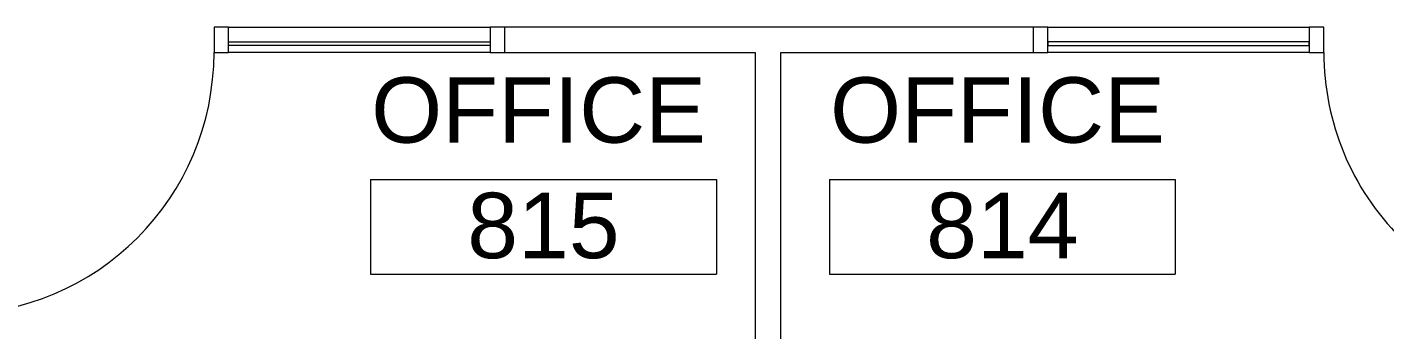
# Model space of a CAD drawing. Header units: inches. Extents: x 1 to 4637, y -664 to 702.
# Drawn here: x 1966.1 to 2152.9, y -532.9 to -491.2 of the extents above; entities that cross this region are included whole.
import ezdxf

# ---------------------------------------------------------------- set-up
doc = ezdxf.new("R2010")
doc.units = ezdxf.units.IN
doc.header["$MEASUREMENT"] = 0
for name, color, linetype, lineweight in [('A-AREA-IDEN', 2, 'Continuous', 20), ('A-DOOR', 31, 'Continuous', 9), ('A-DOOR-FRAM', 31, 'Continuous', 9), ('A-GLAZ', 151, 'Continuous', 9), ('I-WALL', 2, 'Continuous', 9)]:
    doc.layers.add(name, color=color, linetype=linetype, lineweight=lineweight)
doc.styles.add('Arial', font='arial.ttf', dxfattribs={"height": 9})

# ---------------------------------------------------------------- blocks, each defined once
blk = doc.blocks.new('Single-Flush - With Sidelight - 36_ x 96_-2457192-New Construction - Tel_Data_Elec Plan')
at = {"layer": 'A-DOOR', "color": 250, "lineweight": 20}
for p, q in [((-16, -1.75), (-18, -1.75)), ((-18, -1.75), (-18, -37.75)), ((-16, -37.75), (-16, -1.75)), ((-16, -37.75), (-18, -37.75))]:
    blk.add_line(p, q, dxfattribs=at)
at = {"layer": 'A-DOOR'}
blk.add_arc((-18, -1.75), 36, 270, 0, dxfattribs=at)
at = {"layer": 'A-DOOR-FRAM', "color": 250, "lineweight": 20}
blk.add_line((58, 1.75), (58, -1.75), dxfattribs=at)
at = {"layer": 'A-GLAZ', "color": 250, "lineweight": 20}
for p, q in [((20, -0.75), (20, -0.25)), ((20, -0.25), (56, -0.25)), ((56, -0.75), (20, -0.75)), ((56, -0.25), (56, -0.75))]:
    blk.add_line(p, q, dxfattribs=at)
blk = doc.blocks.new('Single-Flush - With Sidelight - 36_ x 96_-2457194-New Construction - Tel_Data_Elec Plan')
at = {"layer": 'A-DOOR', "color": 250, "lineweight": 20}
for p, q in [((-16, 37.75), (-18, 37.75)), ((-18, 1.75), (-18, 37.75)), ((-16, 37.75), (-16, 1.75)), ((-16, 1.75), (-18, 1.75))]:
    blk.add_line(p, q, dxfattribs=at)
at = {"layer": 'A-DOOR'}
blk.add_arc((-18, 1.75), 36, 360, 90, dxfattribs=at)
at = {"layer": 'A-DOOR-FRAM', "color": 250, "lineweight": 20}
blk.add_line((58, -1.75), (58, 1.75), dxfattribs=at)
at = {"layer": 'A-GLAZ', "color": 250, "lineweight": 20}
for p, q in [((56, 0.75), (20, 0.75)), ((20, 0.75), (20, 0.25)), ((20, 0.25), (56, 0.25)), ((56, 0.25), (56, 0.75))]:
    blk.add_line(p, q, dxfattribs=at)
blk = doc.blocks.new('FORM Room Tag - Name _ Number-2260771-New Construction - Tel_Data_Elec Plan')
at = {"layer": 'A-AREA-IDEN'}
for p, q in [((-0.2444, -0.0231), (-0.2444, -0.1589)), ((-0.2444, -0.0231), (0.2515, -0.0231)), ((0.2515, -0.0231), (0.2515, -0.1589)), ((-0.2444, -0.1589), (0.2515, -0.1589))]:
    blk.add_line(p, q, dxfattribs=at)

msp = doc.modelspace()

# ---------------------------------------------------------------- linework, layer by layer
at = {"layer": 'I-WALL', "color": 250, "lineweight": 20}
for p, q in [((1993.79, -491.23), (1991.79, -491.23)), ((1991.79, -491.23), (1991.79, -494.73)), ((1993.79, -494.73), (1993.79, -491.23)), ((2106.54, -491.23), (2029.79, -491.23)), ((2029.79, -491.23), (2029.79, -494.73)), ((2106.54, -494.73), (2106.54, -491.23)), ((2144.54, -491.23), (2142.54, -491.23)), ((2142.54, -491.23), (2142.54, -494.73)), ((2144.54, -494.73), (2144.54, -491.23)), ((1991.79, -494.73), (1993.79, -494.73)), ((2029.79, -494.73), (2066.29, -494.73)), ((2066.29, -494.73), (2066.29, -642.79)), ((2069.79, -642.79), (2069.79, -494.73)), ((2069.79, -494.73), (2106.54, -494.73)), ((2142.54, -494.73), (2144.54, -494.73))]:
    msp.add_line(p, q, dxfattribs=at)
at = {"layer": 'I-WALL', "lineweight": 13}
for p, q in [((1993.79, -491.23), (2029.79, -491.23)), ((2106.54, -491.23), (2142.54, -491.23)), ((2029.79, -494.73), (1993.79, -494.73)), ((2142.54, -494.73), (2106.54, -494.73))]:
    msp.add_line(p, q, dxfattribs=at)

# ---------------------------------------------------------------- block references
at = {"layer": 'A-AREA-IDEN', "xscale": 95.99999999999994, "yscale": 95.99999999999994, "zscale": 95.99999999999994}
for p in [(2036.79, -509.96), (2099.95, -509.96)]:
    msp.add_blockref('FORM Room Tag - Name _ Number-2260771-New Construction - Tel_Data_Elec Plan', p, dxfattribs=at)
at = {"layer": 'A-DOOR', "lineweight": 13}
msp.add_blockref('Single-Flush - With Sidelight - 36_ x 96_-2457192-New Construction - Tel_Data_Elec Plan', (1973.79, -492.98), dxfattribs=at)
at = {"layer": 'A-DOOR', "lineweight": 13, "rotation": 180}
msp.add_blockref('Single-Flush - With Sidelight - 36_ x 96_-2457194-New Construction - Tel_Data_Elec Plan', (2162.54, -492.98), dxfattribs=at)

# ---------------------------------------------------------------- texts
at = {"layer": 'A-AREA-IDEN', "lineweight": 9, "char_height": 9, "attachment_point": 1, "style": 'Arial'}
for s, insert, width in [('OFFICE', (2013.42, -498.12), 56.358), ('OFFICE', (2076.58, -498.12), 56.358), ('815', (2026.64, -514), 25.452), ('814', (2089.8, -514), 25.452)]:
    msp.add_mtext(s, dxfattribs=dict(at, insert=insert, width=width))

doc.saveas('drawing.dxf')
